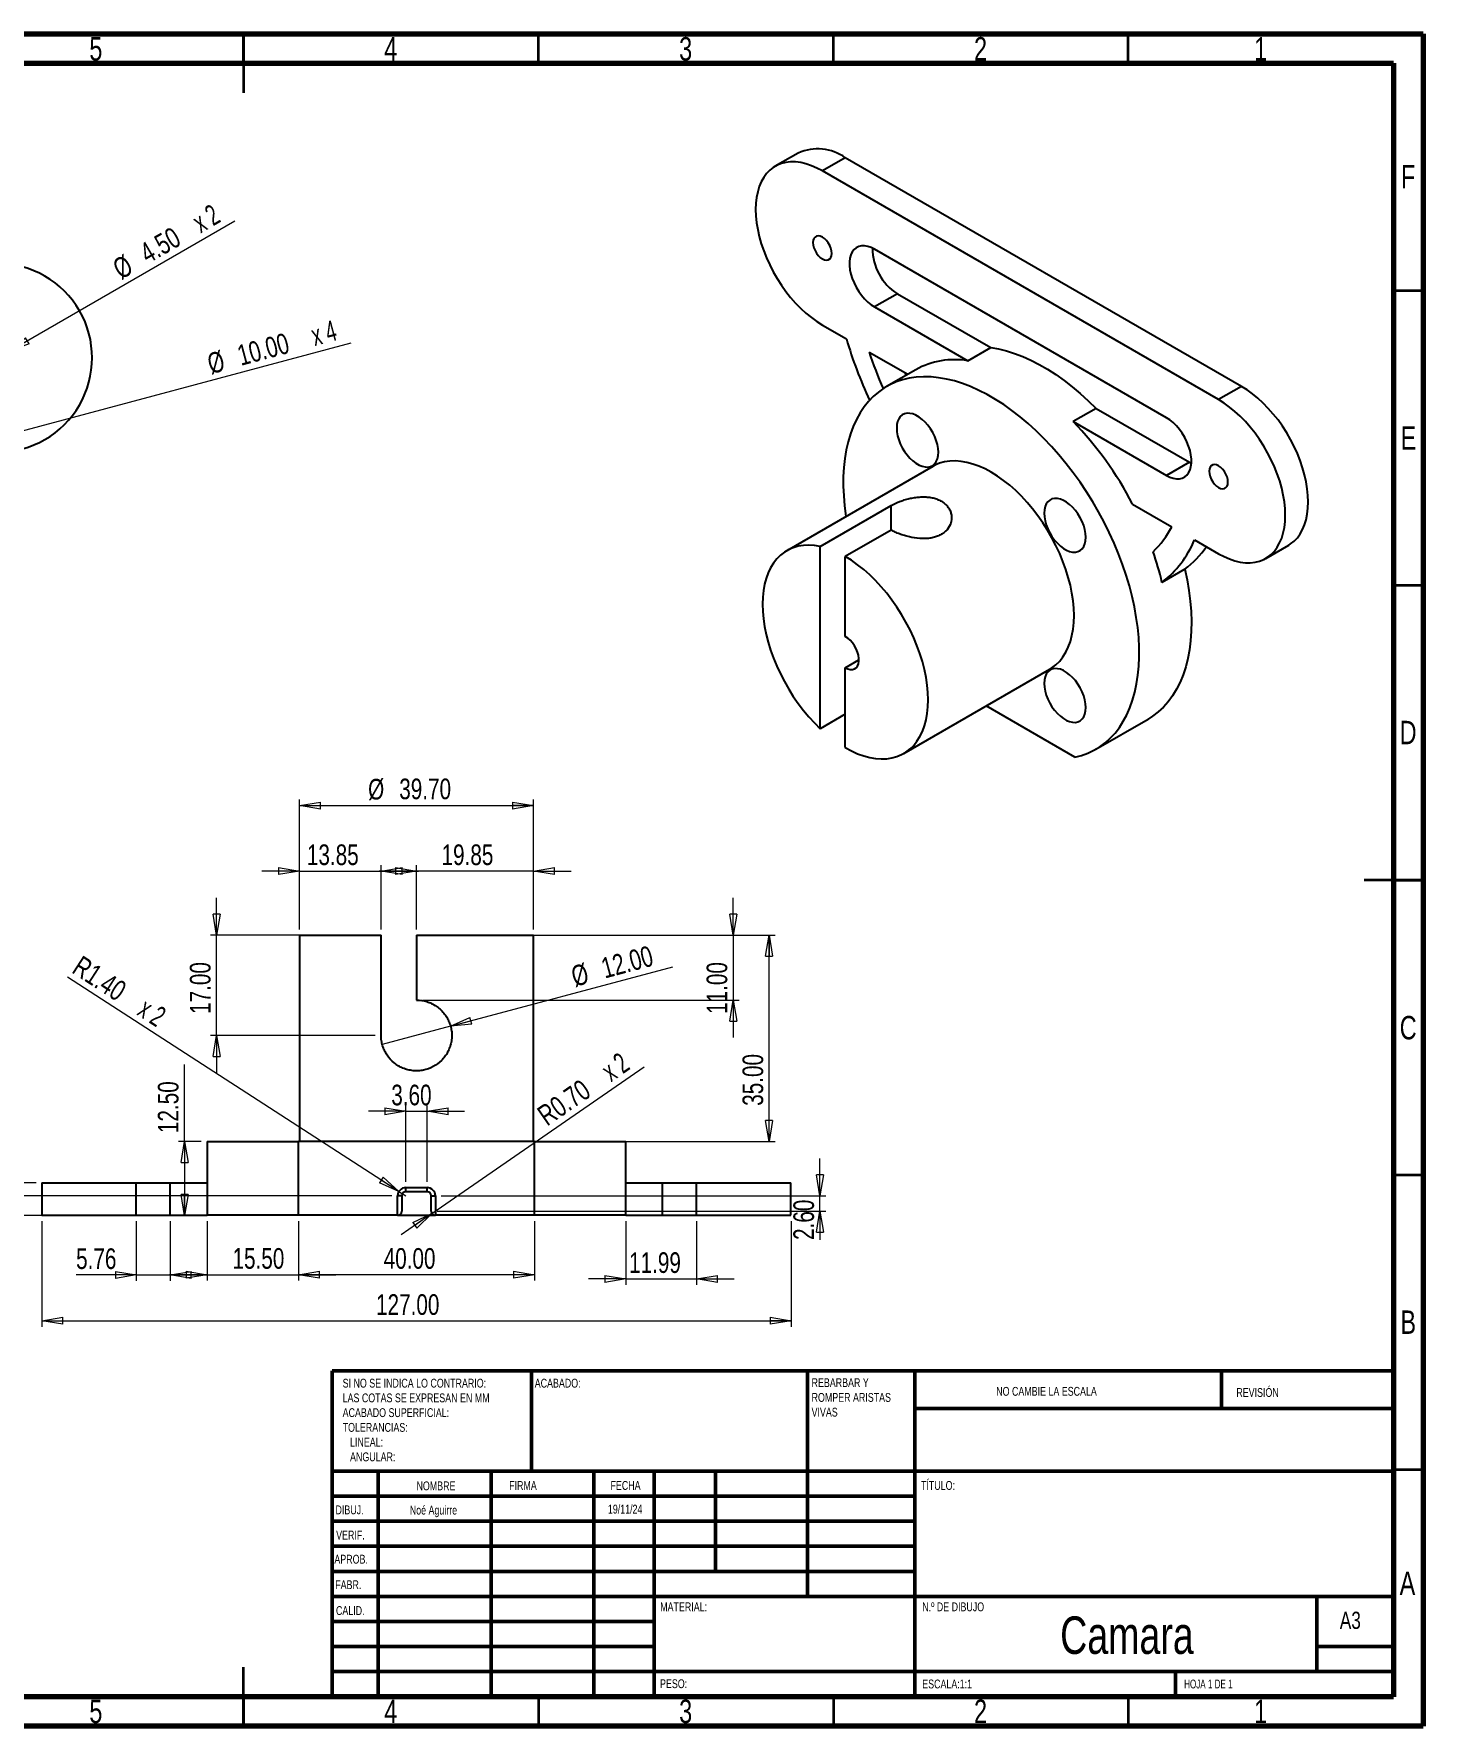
# Model space of a CAD drawing. Header units: millimetres. Extents: x 15 to 415, y 5 to 292.
# Drawn here: x 179.4 to 415, y 5 to 292 of the extents above; entities that cross this region are included whole.
import ezdxf

# ---------------------------------------------------------------- set-up
doc = ezdxf.new("R2010")
doc.units = ezdxf.units.MM
doc.styles.add('SLDTEXTSTYLE0', font='TXT', dxfattribs={"width": 0.75})
doc.styles.add('SLDTEXTSTYLE1', font='TXT', dxfattribs={"width": 0.681818})
doc.styles.add('SLDTEXTSTYLE2', font='TXT', dxfattribs={"width": 0.666667})
doc.dimstyles.new('SLDDIMSTYLE0', dxfattribs={"dimtxt": 3.5, "dimasz": 3.556, "dimexe": 0, "dimexo": 0.0625, "dimgap": 0.875, "dimtad": 1, "dimrnd": 1e-09, "dimzin": 4, "dimdsep": 46, "dimtxsty": 'SLDTEXTSTYLE0', "dimblk1": 'CLOSED', "dimblk2": 'CLOSED', "dimsah": 1, "dimcen": 0.09, "dimadec": 0, "dimazin": 1, "dimtfac": 1, "dimtofl": 0, "dimtmove": 0, "dimatfit": 3, "dimldrblk": 'CLOSED', "dimfxl": 1, "dimfrac": 2, "dimtolj": 1, "dimtzin": 12, "dimarcsym": 0})
doc.dimstyles.new('SLDDIMSTYLE1', dxfattribs={"dimtxt": 3.5, "dimasz": 3.556, "dimexe": 0, "dimexo": 0.0625, "dimgap": 0.875, "dimtad": 1, "dimrnd": 1e-09, "dimzin": 4, "dimdsep": 46, "dimtxsty": 'SLDTEXTSTYLE0', "dimblk1": 'CLOSED', "dimblk2": 'CLOSED', "dimsah": 1, "dimcen": 0, "dimadec": 0, "dimazin": 1, "dimtfac": 1, "dimtofl": 0, "dimtmove": 0, "dimatfit": 3, "dimldrblk": 'CLOSED', "dimfxl": 1, "dimfrac": 2, "dimtolj": 1, "dimtzin": 12, "dimarcsym": 0})
doc.dimstyles.new('SLDDIMSTYLE2', dxfattribs={"dimtxt": 3.5, "dimasz": 3.556, "dimexe": 0, "dimexo": 0.0625, "dimgap": 0.875, "dimtad": 1, "dimrnd": 1e-09, "dimzin": 4, "dimdsep": 46, "dimtxsty": 'SLDTEXTSTYLE0', "dimblk1": 'NONE', "dimblk2": 'CLOSED', "dimsah": 1, "dimcen": 0, "dimadec": 0, "dimazin": 1, "dimtfac": 1, "dimtmove": 0, "dimatfit": 3, "dimldrblk": 'NONE', "dimfxl": 1, "dimfrac": 2, "dimtolj": 1, "dimtzin": 12, "dimarcsym": 0})
doc.dimstyles.new('SLDDIMSTYLE3', dxfattribs={"dimtxt": 3.5, "dimasz": 3.556, "dimexe": 0, "dimexo": 0.0625, "dimgap": 0.875, "dimtad": 1, "dimrnd": 1e-09, "dimzin": 4, "dimdsep": 46, "dimtxsty": 'SLDTEXTSTYLE0', "dimblk1": 'NONE', "dimblk2": 'CLOSED', "dimsah": 1, "dimcen": 0, "dimadec": 0, "dimazin": 1, "dimtfac": 1, "dimtmove": 0, "dimatfit": 3, "dimldrblk": 'NONE', "dimfxl": 1, "dimfrac": 2, "dimtolj": 1, "dimtzin": 12, "dimarcsym": 0})
doc.dimstyles.new('SLDDIMSTYLE5', dxfattribs={"dimtxt": 3.5, "dimasz": 3.556, "dimexe": 0, "dimexo": 0.0625, "dimgap": 0.875, "dimtad": 1, "dimrnd": 1e-09, "dimzin": 12, "dimdsep": 46, "dimtxsty": 'SLDTEXTSTYLE0', "dimblk1": 'CLOSED', "dimblk2": 'CLOSED', "dimsah": 1, "dimcen": 0.09, "dimadec": 0, "dimazin": 3, "dimtfac": 1, "dimtmove": 0, "dimatfit": 0, "dimldrblk": 'CLOSED', "dimfxl": 1, "dimfrac": 2, "dimtolj": 1, "dimtzin": 12, "dimarcsym": 0})
doc.dimstyles.new('SLDDIMSTYLE6', dxfattribs={"dimtxt": 3.5, "dimasz": 3.556, "dimexe": 0, "dimexo": 0.0625, "dimgap": 0.875, "dimtad": 1, "dimrnd": 1e-09, "dimzin": 4, "dimdsep": 46, "dimtxsty": 'SLDTEXTSTYLE0', "dimblk1": 'CLOSED', "dimblk2": 'CLOSED', "dimsah": 1, "dimcen": 0.09, "dimadec": 0, "dimazin": 1, "dimtfac": 1, "dimtmove": 0, "dimatfit": 0, "dimldrblk": 'CLOSED', "dimfxl": 1, "dimfrac": 2, "dimtolj": 1, "dimtzin": 12, "dimarcsym": 0})
doc.dimstyles.new('SLDDIMSTYLE7', dxfattribs={"dimtxt": 3.5, "dimasz": 3.556, "dimexe": 0, "dimexo": 0.0625, "dimgap": 0.875, "dimtad": 1, "dimrnd": 1e-09, "dimzin": 0, "dimdsep": 46, "dimtxsty": 'SLDTEXTSTYLE0', "dimblk1": 'CLOSED', "dimblk2": 'CLOSED', "dimsah": 1, "dimcen": 0, "dimadec": 0, "dimazin": 0, "dimtfac": 1, "dimtofl": 0, "dimtmove": 1, "dimatfit": 3, "dimldrblk": 'CLOSED', "dimfxl": 1, "dimfrac": 2, "dimtolj": 1, "dimtzin": 12, "dimarcsym": 0})

# ---------------------------------------------------------------- blocks, each defined once
blk = doc.blocks.new('_Closed')
at = {"color": 0, "linetype": 'ByBlock', "lineweight": -2}
for p, q in [((-1, 0.166667), (0, 0)), ((-1, 0.166667), (-1, -0.166667)), ((0, 0), (-1, -0.166667)), ((0, 0), (-1, 0))]:
    blk.add_line(p, q, dxfattribs=at)
blk = doc.blocks.new('_D_2')
at = {"color": 7, "linetype": 'Continuous', "lineweight": 0}
for q in [(213.54, 260.27), (171.38, 235.92)]:
    blk.add_line((175.27, 238.17), q, dxfattribs=at)
at = {"color": 7, "linetype": 'Continuous', "lineweight": 18, "xscale": 3.556, "yscale": 3.556, "rotation": 210}
blk.add_blockref('_Closed', (175.27, 238.17, -16.25), dxfattribs=at)
at = {"color": 7, "linetype": 'Continuous', "lineweight": 18, "char_height": 3.5, "attachment_point": 1, "rotation": 30}
for s, insert, style in [('x 2', (205.98, 261.17), 'SLDTEXTSTYLE2'), ('4.50', (197.01, 255.98), 'SLDTEXTSTYLE0'), ('%%c', (192.46, 253.3), 'SLDTEXTSTYLE0')]:
    blk.add_mtext(s, dxfattribs=dict(at, insert=insert, style=style))
blk = doc.blocks.new('_None')
blk = doc.blocks.new('_D_5')
at = {"color": 7, "linetype": 'Continuous', "lineweight": 0}
for q in [(233.23, 239.59), (138.67, 214.25)]:
    blk.add_line((148.33, 216.84), q, dxfattribs=at)
at = {"color": 7, "linetype": 'Continuous', "lineweight": 18, "xscale": 3.556, "yscale": 3.556, "rotation": 195}
blk.add_blockref('_Closed', (148.33, 216.84, -16.25), dxfattribs=at)
at = {"color": 7, "linetype": 'Continuous', "lineweight": 18, "char_height": 3.5, "attachment_point": 1, "rotation": 15}
for s, insert, style in [('10.00', (213.64, 239.07), 'SLDTEXTSTYLE0'), ('x 4', (226.15, 242.42), 'SLDTEXTSTYLE2'), ('%%c', (208.56, 237.65), 'SLDTEXTSTYLE0')]:
    blk.add_mtext(s, dxfattribs=dict(at, insert=insert, style=style))
blk = doc.blocks.new('_D_10')
at = {"color": 7, "linetype": 'Continuous', "lineweight": 0}
for q in [(287.76, 133.77), (238.52, 120.58)]:
    blk.add_line((250.11, 123.69), q, dxfattribs=at)
at = {"color": 7, "linetype": 'Continuous', "lineweight": 18, "xscale": 3.556, "yscale": 3.556, "rotation": 195}
blk.add_blockref('_Closed', (250.11, 123.69, 12.92), dxfattribs=at)
at = {"color": 7, "linetype": 'Continuous', "lineweight": 18, "char_height": 3.5, "attachment_point": 1, "rotation": 15, "style": 'SLDTEXTSTYLE0'}
for s, insert in [('12.00', (275.34, 135.16)), ('%%c', (270.26, 133.75))]:
    blk.add_mtext(s, dxfattribs=dict(at, insert=insert))
blk = doc.blocks.new('_D_11')
at = {"color": 7, "linetype": 'Continuous', "lineweight": 0}
for p, q in [((265.17, 139.13), (305.11, 139.13)), ((304.11, 104.13), (304.11, 139.13)), ((268, 104.13), (305.11, 104.13))]:
    blk.add_line(p, q, dxfattribs=at)
at = {"color": 7, "linetype": 'Continuous', "lineweight": 18, "xscale": 3.556, "yscale": 3.556}
for p, rotation in [((304.11, 139.13, 12.92), 90), ((304.11, 104.13, 12.92), 270)]:
    blk.add_blockref('_Closed', p, dxfattribs=dict(at, rotation=rotation))
at = {"color": 7, "linetype": 'Continuous', "lineweight": 18, "insert": (299.6, 110.21), "char_height": 3.5, "attachment_point": 1, "rotation": 90, "style": 'SLDTEXTSTYLE0'}
blk.add_mtext('35.00', dxfattribs=at)
blk = doc.blocks.new('_D_12')
at = {"color": 7, "linetype": 'Continuous', "lineweight": 0}
for p, q in [((180.82, 90.63), (180.82, 72.74)), ((307.82, 90.63), (307.82, 72.74)), ((180.82, 73.74), (307.82, 73.74))]:
    blk.add_line(p, q, dxfattribs=at)
at = {"color": 7, "linetype": 'Continuous', "lineweight": 18, "xscale": 3.556, "yscale": 3.556, "rotation": 180}
blk.add_blockref('_Closed', (180.82, 73.74, 12.92), dxfattribs=at)
at = {"color": 7, "linetype": 'Continuous', "lineweight": 18, "xscale": 3.556, "yscale": 3.556}
blk.add_blockref('_Closed', (307.82, 73.74, 12.92), dxfattribs=at)
at = {"color": 7, "linetype": 'Continuous', "lineweight": 18, "insert": (237.47, 78.25), "char_height": 3.5, "attachment_point": 1, "style": 'SLDTEXTSTYLE0'}
blk.add_mtext('127.00', dxfattribs=at)
blk = doc.blocks.new('_D_13')
at = {"color": 7, "linetype": 'Continuous', "lineweight": 0}
for p, q in [((244.32, 150.02), (237.97, 150.02)), ((244.32, 140.13), (244.32, 151.02)), ((264.17, 150.02), (244.32, 150.02)), ((264.17, 140.13), (264.17, 151.02)), ((264.17, 150.02), (270.52, 150.02))]:
    blk.add_line(p, q, dxfattribs=at)
at = {"color": 7, "linetype": 'Continuous', "lineweight": 18, "xscale": 3.556, "yscale": 3.556}
blk.add_blockref('_Closed', (244.32, 150.02, 12.92), dxfattribs=at)
at = {"color": 7, "linetype": 'Continuous', "lineweight": 18, "xscale": 3.556, "yscale": 3.556, "rotation": 180}
blk.add_blockref('_Closed', (264.17, 150.02, 12.92), dxfattribs=at)
at = {"color": 7, "linetype": 'Continuous', "lineweight": 18, "insert": (248.57, 154.53), "char_height": 3.5, "attachment_point": 1, "style": 'SLDTEXTSTYLE0'}
blk.add_mtext('19.85', dxfattribs=at)
blk = doc.blocks.new('_D_14')
at = {"color": 7, "linetype": 'Continuous', "lineweight": 0}
for p, q in [((224.47, 150.02), (218.12, 150.02)), ((224.47, 140.13), (224.47, 151.02)), ((224.47, 150.02), (238.32, 150.02)), ((238.32, 140.13), (238.32, 151.02)), ((238.32, 150.02), (244.67, 150.02))]:
    blk.add_line(p, q, dxfattribs=at)
at = {"color": 7, "linetype": 'Continuous', "lineweight": 18, "xscale": 3.556, "yscale": 3.556}
blk.add_blockref('_Closed', (224.47, 150.02, 12.92), dxfattribs=at)
at = {"color": 7, "linetype": 'Continuous', "lineweight": 18, "xscale": 3.556, "yscale": 3.556, "rotation": 180}
blk.add_blockref('_Closed', (238.32, 150.02, 12.92), dxfattribs=at)
at = {"color": 7, "linetype": 'Continuous', "lineweight": 18, "insert": (225.74, 154.53), "char_height": 3.5, "attachment_point": 1, "style": 'SLDTEXTSTYLE0'}
blk.add_mtext('13.85', dxfattribs=at)
blk = doc.blocks.new('_D_15')
at = {"color": 7, "linetype": 'Continuous', "lineweight": 0}
for p, q in [((224.47, 140.13), (224.47, 162.13)), ((224.47, 161.13), (264.17, 161.13)), ((264.17, 140.13), (264.17, 162.13))]:
    blk.add_line(p, q, dxfattribs=at)
at = {"color": 7, "linetype": 'Continuous', "lineweight": 18, "xscale": 3.556, "yscale": 3.556, "rotation": 180}
blk.add_blockref('_Closed', (224.47, 161.13, 12.92), dxfattribs=at)
at = {"color": 7, "linetype": 'Continuous', "lineweight": 18, "xscale": 3.556, "yscale": 3.556}
blk.add_blockref('_Closed', (264.17, 161.13, 12.92), dxfattribs=at)
at = {"color": 7, "linetype": 'Continuous', "lineweight": 18, "char_height": 3.5, "attachment_point": 1, "style": 'SLDTEXTSTYLE0'}
for s, insert in [('%%c', (236.12, 165.65)), ('39.70', (241.4, 165.7))]:
    blk.add_mtext(s, dxfattribs=dict(at, insert=insert))
blk = doc.blocks.new('_D_16')
at = {"color": 7, "linetype": 'Continuous', "lineweight": 0}
for p, q in [((210.42, 139.13), (210.42, 145.48)), ((237.32, 139.13), (209.42, 139.13)), ((210.42, 122.13), (210.42, 139.13)), ((237.32, 122.13), (209.42, 122.13)), ((210.42, 122.13), (210.42, 115.78))]:
    blk.add_line(p, q, dxfattribs=at)
at = {"color": 7, "linetype": 'Continuous', "lineweight": 18, "xscale": 3.556, "yscale": 3.556}
for p, rotation in [((210.42, 139.13, 12.92), 270), ((210.42, 122.13, 12.92), 90)]:
    blk.add_blockref('_Closed', p, dxfattribs=dict(at, rotation=rotation))
at = {"color": 7, "linetype": 'Continuous', "lineweight": 18, "insert": (205.9, 125.79), "char_height": 3.5, "attachment_point": 1, "rotation": 90, "style": 'SLDTEXTSTYLE0'}
blk.add_mtext('17.00', dxfattribs=at)
blk = doc.blocks.new('_D_17')
at = {"color": 7, "linetype": 'Continuous', "lineweight": 0}
for p, q in [((298.03, 139.13), (298.03, 145.48)), ((245.32, 139.13), (299.03, 139.13)), ((298.03, 139.13), (298.03, 128.13)), ((245.32, 128.13), (299.03, 128.13)), ((298.03, 128.13), (298.03, 121.78))]:
    blk.add_line(p, q, dxfattribs=at)
at = {"color": 7, "linetype": 'Continuous', "lineweight": 18, "xscale": 3.556, "yscale": 3.556}
for p, rotation in [((298.03, 139.13, 12.92), 270), ((298.03, 128.13, 12.92), 90)]:
    blk.add_blockref('_Closed', p, dxfattribs=dict(at, rotation=rotation))
at = {"color": 7, "linetype": 'Continuous', "lineweight": 18, "insert": (293.51, 125.79), "char_height": 3.5, "attachment_point": 1, "rotation": 90, "style": 'SLDTEXTSTYLE0'}
blk.add_mtext('11.00', dxfattribs=at)
blk = doc.blocks.new('_D_18')
at = {"color": 7, "linetype": 'Continuous', "lineweight": 0}
for p, q in [((196.82, 90.63), (196.82, 80.52)), ((202.58, 90.63), (202.58, 80.52)), ((196.82, 81.52), (186.61, 81.52)), ((196.82, 81.52), (202.58, 81.52)), ((202.58, 81.52), (208.93, 81.52))]:
    blk.add_line(p, q, dxfattribs=at)
at = {"color": 7, "linetype": 'Continuous', "lineweight": 18, "xscale": 3.556, "yscale": 3.556}
blk.add_blockref('_Closed', (196.82, 81.52, 12.92), dxfattribs=at)
at = {"color": 7, "linetype": 'Continuous', "lineweight": 18, "xscale": 3.556, "yscale": 3.556, "rotation": 180}
blk.add_blockref('_Closed', (202.58, 81.52, 12.92), dxfattribs=at)
at = {"color": 7, "linetype": 'Continuous', "lineweight": 18, "insert": (186.61, 86.03), "char_height": 3.5, "attachment_point": 1, "style": 'SLDTEXTSTYLE0'}
blk.add_mtext('5.76', dxfattribs=at)
blk = doc.blocks.new('_D_19')
at = {"color": 7, "linetype": 'Continuous', "lineweight": 0}
for p, q in [((279.82, 90.63), (279.82, 79.85)), ((291.81, 90.63), (291.81, 79.85)), ((279.82, 80.85), (273.47, 80.85)), ((279.82, 80.85), (291.81, 80.85)), ((291.81, 80.85), (298.16, 80.85))]:
    blk.add_line(p, q, dxfattribs=at)
at = {"color": 7, "linetype": 'Continuous', "lineweight": 18, "xscale": 3.556, "yscale": 3.556}
for p, rotation in [((279.82, 80.85, 12.92), 360), ((291.81, 80.85, 12.92), 180)]:
    blk.add_blockref('_Closed', p, dxfattribs=dict(at, rotation=rotation))
at = {"color": 7, "linetype": 'Continuous', "lineweight": 18, "insert": (280.37, 85.36), "char_height": 3.5, "attachment_point": 1, "style": 'SLDTEXTSTYLE0'}
blk.add_mtext('11.99', dxfattribs=at)
blk = doc.blocks.new('_D_20')
at = {"color": 7, "linetype": 'Continuous', "lineweight": 0}
for p, q in [((204.99, 104.13), (204.99, 117.22)), ((207.82, 104.13), (203.99, 104.13)), ((204.99, 104.13), (204.99, 91.63))]:
    blk.add_line(p, q, dxfattribs=at)
at = {"color": 7, "linetype": 'Continuous', "lineweight": 18, "xscale": 3.556, "yscale": 3.556}
for p, rotation in [((204.99, 104.13, 12.92), 90), ((204.99, 91.63, 12.92), 270)]:
    blk.add_blockref('_Closed', p, dxfattribs=dict(at, rotation=rotation))
at = {"color": 7, "linetype": 'Continuous', "lineweight": 18, "insert": (200.47, 105.58), "char_height": 3.5, "attachment_point": 1, "rotation": 90, "style": 'SLDTEXTSTYLE0'}
blk.add_mtext('12.50', dxfattribs=at)
blk = doc.blocks.new('_D_21')
at = {"color": 7, "linetype": 'Continuous', "lineweight": 0}
for p, q in [((208.82, 90.63), (208.82, 80.56)), ((224.32, 90.63), (224.32, 80.56)), ((208.82, 81.56), (202.47, 81.56)), ((208.82, 81.56), (224.32, 81.56)), ((224.32, 81.56), (230.67, 81.56))]:
    blk.add_line(p, q, dxfattribs=at)
at = {"color": 7, "linetype": 'Continuous', "lineweight": 18, "xscale": 3.556, "yscale": 3.556}
blk.add_blockref('_Closed', (208.82, 81.56, 12.92), dxfattribs=at)
at = {"color": 7, "linetype": 'Continuous', "lineweight": 18, "xscale": 3.556, "yscale": 3.556, "rotation": 180}
blk.add_blockref('_Closed', (224.32, 81.56, 12.92), dxfattribs=at)
at = {"color": 7, "linetype": 'Continuous', "lineweight": 18, "insert": (213.13, 86.07), "char_height": 3.5, "attachment_point": 1, "style": 'SLDTEXTSTYLE0'}
blk.add_mtext('15.50', dxfattribs=at)
blk = doc.blocks.new('_D_22')
at = {"color": 7, "linetype": 'Continuous', "lineweight": 0}
for p, q in [((224.32, 90.63), (224.32, 80.56)), ((264.32, 90.63), (264.32, 80.56)), ((264.32, 81.56), (224.32, 81.56))]:
    blk.add_line(p, q, dxfattribs=at)
at = {"color": 7, "linetype": 'Continuous', "lineweight": 18, "xscale": 3.556, "yscale": 3.556, "rotation": 180}
blk.add_blockref('_Closed', (224.32, 81.56, 12.92), dxfattribs=at)
at = {"color": 7, "linetype": 'Continuous', "lineweight": 18, "xscale": 3.556, "yscale": 3.556}
blk.add_blockref('_Closed', (264.32, 81.56, 12.92), dxfattribs=at)
at = {"color": 7, "linetype": 'Continuous', "lineweight": 18, "insert": (238.76, 86.07), "char_height": 3.5, "attachment_point": 1, "style": 'SLDTEXTSTYLE0'}
blk.add_mtext('40.00', dxfattribs=at)
blk = doc.blocks.new('_D_23')
at = {"color": 7, "linetype": 'Continuous', "lineweight": 0}
for p, q in [((158.82, 97.13), (158.82, 103.48)), ((179.82, 97.13), (157.82, 97.13)), ((158.82, 97.13), (158.82, 91.63)), ((179.82, 91.63), (157.82, 91.63)), ((158.82, 91.63), (158.82, 85.28))]:
    blk.add_line(p, q, dxfattribs=at)
at = {"color": 7, "linetype": 'Continuous', "lineweight": 18, "xscale": 3.556, "yscale": 3.556}
for p, rotation in [((158.82, 97.13, 12.92), 270), ((158.82, 91.63, 12.92), 90)]:
    blk.add_blockref('_Closed', p, dxfattribs=dict(at, rotation=rotation))
at = {"color": 7, "linetype": 'Continuous', "lineweight": 18, "insert": (154.31, 89.79), "char_height": 3.5, "attachment_point": 1, "rotation": 90, "style": 'SLDTEXTSTYLE0'}
blk.add_mtext('5.50', dxfattribs=at)
blk = doc.blocks.new('_D_24')
at = {"color": 7, "linetype": 'Continuous', "lineweight": 0}
for q in [(185.15, 132.04), (242.52, 94.93)]:
    blk.add_line((241.34, 95.69), q, dxfattribs=at)
at = {"color": 7, "linetype": 'Continuous', "lineweight": 18, "xscale": 3.556, "yscale": 3.556, "rotation": 327.1041149542}
blk.add_blockref('_Closed', (241.34, 95.69, 12.92), dxfattribs=at)
at = {"color": 7, "linetype": 'Continuous', "lineweight": 18, "char_height": 3.5, "attachment_point": 1, "rotation": 327.1041}
for s, insert, style in [('R1.40', (187.6, 135.83), 'SLDTEXTSTYLE0'), ('x 2', (198.68, 128.66), 'SLDTEXTSTYLE2')]:
    blk.add_mtext(s, dxfattribs=dict(at, insert=insert, style=style))
blk = doc.blocks.new('_D_25')
at = {"color": 7, "linetype": 'Continuous', "lineweight": 0}
for p, q in [((242.52, 109.27), (236.17, 109.27)), ((242.52, 97.33), (242.52, 110.27)), ((242.52, 109.27), (246.12, 109.27)), ((246.12, 97.33), (246.12, 110.27)), ((246.12, 109.27), (252.47, 109.27))]:
    blk.add_line(p, q, dxfattribs=at)
at = {"color": 7, "linetype": 'Continuous', "lineweight": 18, "xscale": 3.556, "yscale": 3.556}
blk.add_blockref('_Closed', (242.52, 109.27, 12.92), dxfattribs=at)
at = {"color": 7, "linetype": 'Continuous', "lineweight": 18, "xscale": 3.556, "yscale": 3.556, "rotation": 180}
blk.add_blockref('_Closed', (246.12, 109.27, 12.92), dxfattribs=at)
at = {"color": 7, "linetype": 'Continuous', "lineweight": 18, "insert": (240.05, 113.79), "char_height": 3.5, "attachment_point": 1, "style": 'SLDTEXTSTYLE0'}
blk.add_mtext('3.60', dxfattribs=at)
blk = doc.blocks.new('_D_26')
at = {"color": 7, "linetype": 'Continuous', "lineweight": 0}
for q in [(282.91, 116.82), (241.72, 88.32)]:
    blk.add_line((246.94, 91.94), q, dxfattribs=at)
at = {"color": 7, "linetype": 'Continuous', "lineweight": 18, "xscale": 3.556, "yscale": 3.556, "rotation": 34.6770621129}
blk.add_blockref('_Closed', (246.94, 91.94, 12.92), dxfattribs=at)
at = {"color": 7, "linetype": 'Continuous', "lineweight": 18, "char_height": 3.5, "attachment_point": 1, "rotation": 34.6895}
for s, insert, style in [('x 2', (275.32, 117.05), 'SLDTEXTSTYLE2'), ('R0.70', (264.47, 109.54), 'SLDTEXTSTYLE0')]:
    blk.add_mtext(s, dxfattribs=dict(at, insert=insert, style=style))
blk = doc.blocks.new('_D_27')
at = {"color": 7, "linetype": 'Continuous', "lineweight": 0}
for p, q in [((174.68, 94.93), (174.68, 101.28)), ((240.12, 94.93), (173.68, 94.93)), ((174.68, 91.63), (174.68, 94.93)), ((195.82, 91.63), (173.68, 91.63)), ((174.68, 91.63), (174.68, 85.28))]:
    blk.add_line(p, q, dxfattribs=at)
at = {"color": 7, "linetype": 'Continuous', "lineweight": 18, "xscale": 3.556, "yscale": 3.556}
for p, rotation in [((174.68, 94.93, 12.92), 270), ((174.68, 91.63, 12.92), 90)]:
    blk.add_blockref('_Closed', p, dxfattribs=dict(at, rotation=rotation))
at = {"color": 7, "linetype": 'Continuous', "lineweight": 18, "insert": (170.17, 89.79), "char_height": 3.5, "attachment_point": 1, "rotation": 90, "style": 'SLDTEXTSTYLE0'}
blk.add_mtext('3.30', dxfattribs=at)
blk = doc.blocks.new('_D_28')
at = {"color": 7, "linetype": 'Continuous', "lineweight": 0}
for p, q in [((312.73, 94.93), (312.73, 101.28)), ((248.52, 94.93), (313.73, 94.93)), ((312.73, 92.33), (312.73, 94.93)), ((247.82, 92.33), (313.73, 92.33)), ((312.73, 92.33), (312.73, 87.46))]:
    blk.add_line(p, q, dxfattribs=at)
at = {"color": 7, "linetype": 'Continuous', "lineweight": 18, "xscale": 3.556, "yscale": 3.556}
for p, rotation in [((312.73, 94.93, 12.92), 270), ((312.73, 92.33, 12.92), 90)]:
    blk.add_blockref('_Closed', p, dxfattribs=dict(at, rotation=rotation))
at = {"color": 7, "linetype": 'Continuous', "lineweight": 18, "insert": (308.22, 87.46), "char_height": 3.5, "attachment_point": 1, "rotation": 90, "style": 'SLDTEXTSTYLE0'}
blk.add_mtext('2.60', dxfattribs=at)

msp = doc.modelspace()

# ---------------------------------------------------------------- linework, layer by layer
at = {"color": 7, "linetype": 'Continuous', "lineweight": 70}
for p, q in [((15, 292), (415, 292)), ((415, 292), (415, 5)), ((20, 287), (410, 287)), ((410, 287), (410, 10)), ((410, 10), (20, 10)), ((415, 5), (15, 5))]:
    msp.add_line(p, q, dxfattribs=at)
at = {"color": 7, "linetype": 'Continuous', "lineweight": 35}
for p, q in [((215, 292), (215, 282)), ((215, 287), (215, 292)), ((265, 287), (265, 292)), ((315, 287), (315, 292)), ((365, 287), (365, 292)), ((410, 248.5), (415, 248.5)), ((410, 198.5), (415, 198.5)), ((415, 148.5), (405, 148.5)), ((410, 148.5), (415, 148.5)), ((410, 98.5), (415, 98.5)), ((410, 48.5), (415, 48.5)), ((215, 5), (215, 15)), ((215, 10), (215, 5)), ((265, 10), (265, 5)), ((315, 10), (315, 5)), ((365, 10), (365, 5))]:
    msp.add_line(p, q, dxfattribs=at)
at = {"color": 7, "linetype": 'Continuous', "lineweight": 25}
for p, q in [((309.028, 271.784), (305.138, 269.539)), ((317.027, 270.992), (313.138, 268.746)), ((384.202, 232.212), (317.027, 270.992)), ((380.313, 229.967), (313.138, 268.746)), ((371.474, 226.904), (321.977, 255.478)), ((325.866, 247.925), (321.977, 245.68)), ((325.866, 247.925), (341.684, 238.793)), ((321.977, 245.68), (337.795, 236.548)), ((313.138, 242.617), (317.211, 240.266)), ((337.795, 236.548), (341.684, 238.793)), ((321.062, 238.042), (327.614, 234.26)), ((328.977, 235.047), (324.027, 232.189)), ((384.202, 232.212), (380.313, 229.967)), ((359.545, 228.483), (355.655, 226.238)), ((359.545, 228.483), (375.363, 219.351)), ((355.655, 226.238), (371.474, 217.106)), ((331.851, 218.636), (307.103, 204.348)), ((375.363, 219.351), (371.474, 217.106)), ((375.363, 219.351), (375.703, 219.17)), ((312.784, 205.057), (324.805, 211.996)), ((324.805, 207.856), (324.805, 211.996)), ((365.739, 212.251), (372.385, 208.414)), ((324.805, 207.856), (317.027, 203.366)), ((312.784, 174.156), (312.784, 205.057)), ((376.236, 206.191), (380.309, 203.84)), ((388.312, 203.046), (392.201, 205.291)), ((317.027, 189.811), (317.027, 203.366)), ((374.606, 201.224), (370.717, 198.979)), ((317.027, 184.504), (319.325, 185.83)), ((317.027, 170.949), (317.027, 184.504)), ((326.951, 169.966), (351.7, 184.253)), ((355.918, 169.331), (340.884, 178.01)), ((317.027, 176.606), (312.784, 174.156)), ((359.524, 170.7), (368.363, 175.802)), ((224.469, 139.133), (224.469, 104.133)), ((224.469, 139.133), (238.319, 139.133)), ((238.319, 122.133), (238.319, 139.133)), ((244.319, 139.133), (244.319, 128.133)), ((244.319, 139.133), (264.169, 139.133)), ((264.169, 104.133), (264.169, 139.133)), ((208.819, 104.133), (208.819, 91.633)), ((208.819, 104.133), (224.319, 104.133)), ((224.319, 91.633), (224.319, 104.133)), ((264.319, 104.133), (224.319, 104.133)), ((264.319, 91.633), (264.319, 104.133)), ((264.319, 104.133), (279.819, 104.133)), ((279.819, 91.633), (279.819, 104.133)), ((180.819, 97.133), (180.819, 91.633)), ((180.819, 97.133), (196.819, 97.133)), ((196.819, 91.633), (196.819, 97.133)), ((196.819, 97.133), (202.579, 97.133)), ((202.579, 91.633), (202.579, 97.133)), ((202.579, 97.133), (208.819, 97.133)), ((241.119, 91.633), (241.119, 94.933)), ((241.819, 94.933), (241.119, 94.933)), ((241.819, 94.933), (241.819, 92.333)), ((242.519, 96.333), (246.119, 96.333)), ((242.519, 95.633), (242.519, 96.333)), ((246.119, 95.633), (242.519, 95.633)), ((246.119, 95.633), (246.119, 96.333)), ((246.819, 92.333), (246.819, 94.933)), ((246.819, 94.933), (247.519, 94.933)), ((247.519, 94.933), (247.519, 91.633)), ((279.819, 97.133), (286.053, 97.133)), ((286.053, 91.633), (286.053, 97.133)), ((286.053, 97.133), (291.813, 97.133)), ((291.813, 91.633), (291.813, 97.133)), ((291.813, 97.133), (307.819, 97.133)), ((307.819, 91.633), (307.819, 97.133)), ((180.819, 91.633), (196.819, 91.633)), ((196.819, 91.633), (202.579, 91.633)), ((202.579, 91.633), (208.819, 91.633)), ((224.319, 91.633), (208.819, 91.633)), ((241.119, 91.633), (224.319, 91.633)), ((241.119, 91.633), (247.519, 91.633)), ((264.319, 91.633), (247.519, 91.633)), ((279.819, 91.633), (264.319, 91.633)), ((279.819, 91.633), (286.053, 91.633)), ((286.053, 91.633), (291.813, 91.633)), ((291.813, 91.633), (307.819, 91.633))]:
    msp.add_line(p, q, dxfattribs=at)
at = {"color": 7, "linetype": 'Continuous', "lineweight": 50}
for p, q in [((230, 65.25), (410, 65.25)), ((230, 65.25), (230, 10)), ((263.8, 48.25), (263.8, 65.25)), ((310.6, 65.25), (310.6, 27)), ((328.8, 65.25), (328.8, 10)), ((380.8, 58.875), (380.8, 65.25)), ((410, 58.875), (328.8, 58.875)), ((410, 48.25), (230, 48.25)), ((237.8, 48.25), (237.8, 10)), ((256.991, 48.25), (256.991, 10)), ((274.399, 48.25), (274.399, 10)), ((284.6, 10), (284.6, 48.25)), ((295, 31.25), (295, 48.25)), ((328.8, 44), (230, 44)), ((328.8, 39.75), (230, 39.75)), ((328.8, 35.5), (230, 35.5)), ((328.8, 31.25), (230, 31.25)), ((284.6, 27), (230, 27)), ((284.6, 27), (410, 27)), ((397, 14.25), (397, 27)), ((284.6, 22.75), (230, 22.75)), ((284.6, 18.5), (230, 18.5)), ((410, 18.5), (397, 18.5)), ((230, 14.25), (410, 14.25)), ((373, 10), (373, 14.25))]:
    msp.add_line(p, q, dxfattribs=at)
at = {"color": 7, "linetype": 'Continuous', "lineweight": 25, "flags": 128}
for points in [[(313.138, 268.746), (312.204, 269.241), (311.276, 269.643), (310.36, 269.95), (309.464, 270.159), (308.593, 270.27), (307.753, 270.28), (306.95, 270.191), (306.189, 270.003), (305.475, 269.717), (304.814, 269.335), (304.21, 268.86), (303.666, 268.295), (303.188, 267.644), (302.777, 266.911), (302.437, 266.101), (302.17, 265.22), (301.978, 264.274), (301.863, 263.27), (301.824, 262.213), (301.863, 261.112), (301.978, 259.974), (302.17, 258.806), (302.437, 257.617), (302.777, 256.415), (303.188, 255.208), (303.666, 254.004), (304.21, 252.811), (304.814, 251.639), (305.475, 250.493), (306.189, 249.383), (306.95, 248.317), (307.753, 247.3), (308.593, 246.341), (309.464, 245.446), (310.36, 244.62), (311.276, 243.87), (312.204, 243.201), (313.138, 242.617)], [(314.729, 254.763), (314.689, 255.195), (314.571, 255.651), (314.382, 256.109), (314.13, 256.545), (313.828, 256.939), (313.492, 257.269), (313.138, 257.519), (312.784, 257.677), (312.448, 257.736), (312.146, 257.691), (311.894, 257.545), (311.704, 257.306), (311.587, 256.986), (311.547, 256.6), (311.587, 256.168), (311.704, 255.712), (311.894, 255.254), (312.146, 254.818), (312.448, 254.425), (312.784, 254.095), (313.138, 253.845), (313.492, 253.686), (313.828, 253.628), (314.13, 253.673), (314.382, 253.818), (314.571, 254.057), (314.689, 254.378), (314.729, 254.763)], [(321.977, 255.478), (321.399, 255.766), (320.832, 255.958), (320.286, 256.049), (319.772, 256.038), (319.299, 255.925), (318.876, 255.713), (318.511, 255.405), (318.21, 255.008), (317.979, 254.528), (317.823, 253.974), (317.744, 253.357), (317.744, 252.688), (317.823, 251.98), (317.979, 251.246), (318.21, 250.5), (318.511, 249.755), (318.876, 249.025), (319.299, 248.324), (319.772, 247.666), (320.286, 247.061), (320.832, 246.522), (321.399, 246.059), (321.977, 245.68)], [(341.684, 238.793), (343.01, 238.562), (344.36, 238.231), (345.73, 237.8), (347.114, 237.272), (348.51, 236.647), (349.912, 235.928), (351.317, 235.117), (352.719, 234.217), (354.115, 233.23), (355.499, 232.16), (356.869, 231.01), (358.219, 229.783), (359.545, 228.483)], [(355.918, 169.331), (357.054, 169.625), (358.143, 170.018), (359.181, 170.509), (360.164, 171.097), (361.09, 171.779), (361.955, 172.554), (362.758, 173.42), (363.495, 174.373), (364.164, 175.41), (364.763, 176.529), (365.291, 177.726), (365.745, 178.996), (366.124, 180.337), (366.427, 181.744), (366.653, 183.212), (366.802, 184.737), (366.872, 186.315), (366.864, 187.939), (366.777, 189.606), (366.613, 191.31), (366.37, 193.045), (366.051, 194.807), (365.657, 196.59), (365.187, 198.387), (364.645, 200.194), (364.031, 202.005), (363.348, 203.815), (362.597, 205.616), (361.781, 207.405), (360.903, 209.175), (359.965, 210.921), (358.97, 212.638), (357.921, 214.319), (356.822, 215.961), (355.676, 217.557), (354.487, 219.102), (353.258, 220.593), (351.993, 222.024), (350.696, 223.39), (349.371, 224.688), (348.023, 225.913), (346.655, 227.062), (345.272, 228.131), (343.878, 229.116), (342.477, 230.015), (341.074, 230.825), (339.674, 231.543), (338.279, 232.167), (336.896, 232.696), (335.528, 233.126), (334.18, 233.458), (332.855, 233.689), (331.558, 233.82), (330.293, 233.85), (329.064, 233.779), (327.875, 233.606), (326.729, 233.333), (325.63, 232.961), (324.582, 232.49), (323.587, 231.922), (322.649, 231.259), (321.77, 230.503), (320.955, 229.656), (320.204, 228.721), (319.52, 227.701), (318.906, 226.598), (318.364, 225.418), (317.895, 224.162), (317.5, 222.835), (317.181, 221.442), (316.939, 219.986), (316.774, 218.472), (316.688, 216.905), (316.68, 215.29), (316.75, 213.632), (316.898, 211.935), (317.124, 210.206), (317.134, 210.14)], [(327.333, 234.098), (327.221, 234.353), (327.142, 234.533)], [(380.309, 203.84), (381.244, 203.345), (382.172, 202.942), (383.087, 202.635), (383.983, 202.425), (384.855, 202.315), (385.695, 202.304), (386.498, 202.392), (387.26, 202.58), (387.973, 202.866), (388.635, 203.247), (389.239, 203.722), (389.783, 204.287), (390.262, 204.938), (390.673, 205.671), (391.013, 206.481), (391.28, 207.362), (391.472, 208.308), (391.588, 209.312), (391.627, 210.369), (391.588, 211.47), (391.473, 212.609), (391.281, 213.776), (391.014, 214.965), (390.674, 216.167), (390.264, 217.375), (389.785, 218.579), (389.242, 219.771), (388.637, 220.944), (387.976, 222.09), (387.263, 223.2), (386.502, 224.267), (385.698, 225.283), (384.858, 226.243), (383.987, 227.138), (383.091, 227.964), (382.175, 228.714), (381.247, 229.383), (380.313, 229.967)], [(392.201, 205.291), (392.524, 205.493), (393.129, 205.967), (393.672, 206.532), (394.151, 207.184), (394.562, 207.916), (394.902, 208.726), (395.169, 209.607), (395.361, 210.553), (395.477, 211.558), (395.516, 212.614), (395.477, 213.715), (395.362, 214.854), (395.17, 216.021), (394.903, 217.21), (394.563, 218.413), (394.153, 219.62), (393.674, 220.824), (393.131, 222.017), (392.526, 223.19), (391.865, 224.335), (391.152, 225.445), (390.391, 226.512), (389.587, 227.528), (388.747, 228.488), (387.876, 229.383), (386.98, 230.209), (386.064, 230.959), (385.136, 231.628), (384.202, 232.212)], [(332.811, 221.054), (332.772, 221.685), (332.654, 222.348), (332.461, 223.028), (332.197, 223.709), (331.867, 224.376), (331.48, 225.015), (331.043, 225.61), (330.567, 226.15), (330.062, 226.621), (329.54, 227.014), (329.011, 227.319), (328.489, 227.53), (327.984, 227.641), (327.508, 227.651), (327.071, 227.56), (326.684, 227.368), (326.354, 227.081), (326.09, 226.705), (325.897, 226.249), (325.78, 225.722), (325.74, 225.136), (325.78, 224.505), (325.897, 223.842), (326.09, 223.163), (326.354, 222.482), (326.684, 221.814), (327.071, 221.176), (327.508, 220.58), (327.984, 220.04), (328.489, 219.569), (329.011, 219.176), (329.54, 218.871), (330.062, 218.661), (330.567, 218.549), (331.043, 218.539), (331.48, 218.631), (331.867, 218.822), (332.197, 219.109), (332.461, 219.485), (332.654, 219.941), (332.772, 220.468), (332.811, 221.054)], [(371.474, 217.106), (372.052, 216.818), (372.619, 216.627), (373.164, 216.536), (373.679, 216.546), (374.152, 216.659), (374.575, 216.871), (374.94, 217.179), (375.241, 217.576), (375.472, 218.056), (375.628, 218.61), (375.707, 219.227), (375.707, 219.896), (375.628, 220.604), (375.472, 221.338), (375.241, 222.084), (374.94, 222.829), (374.575, 223.559), (374.152, 224.26), (373.679, 224.918), (373.164, 225.523), (372.619, 226.062), (372.052, 226.525), (371.474, 226.904)], [(355.812, 193.342), (355.772, 194.576), (355.655, 195.848), (355.46, 197.151), (355.188, 198.479), (354.841, 199.823), (354.422, 201.177), (353.931, 202.531), (353.373, 203.88), (352.75, 205.215), (352.065, 206.529), (351.323, 207.815), (350.527, 209.065), (349.682, 210.272), (348.794, 211.43), (347.866, 212.532), (346.904, 213.572), (345.913, 214.544), (344.899, 215.443), (343.868, 216.264), (342.825, 217.002), (341.776, 217.653), (340.727, 218.213), (339.684, 218.679), (338.652, 219.049), (337.638, 219.321), (336.648, 219.493), (335.686, 219.563), (334.758, 219.533), (333.869, 219.401), (333.024, 219.169), (332.229, 218.837), (331.851, 218.636)], [(381.904, 215.984), (381.864, 216.416), (381.746, 216.872), (381.557, 217.33), (381.305, 217.766), (381.003, 218.159), (380.667, 218.489), (380.313, 218.74), (379.959, 218.898), (379.623, 218.956), (379.321, 218.911), (379.069, 218.766), (378.88, 218.527), (378.762, 218.207), (378.722, 217.821), (378.762, 217.389), (378.88, 216.933), (379.069, 216.475), (379.321, 216.039), (379.623, 215.646), (379.959, 215.316), (380.313, 215.065), (380.667, 214.907), (381.003, 214.849), (381.305, 214.893), (381.557, 215.039), (381.746, 215.278), (381.864, 215.598), (381.904, 215.984)], [(357.811, 206.622), (357.772, 207.253), (357.654, 207.916), (357.461, 208.595), (357.197, 209.276), (356.867, 209.944), (356.48, 210.582), (356.043, 211.178), (355.567, 211.718), (355.062, 212.189), (354.54, 212.582), (354.011, 212.887), (353.489, 213.097), (352.984, 213.209), (352.508, 213.219), (352.071, 213.127), (351.684, 212.936), (351.354, 212.649), (351.09, 212.273), (350.897, 211.817), (350.78, 211.29), (350.74, 210.704), (350.78, 210.073), (350.897, 209.41), (351.09, 208.73), (351.354, 208.049), (351.684, 207.382), (352.071, 206.743), (352.508, 206.148), (352.984, 205.608), (353.489, 205.137), (354.011, 204.744), (354.54, 204.439), (355.062, 204.228), (355.567, 204.117), (356.043, 204.107), (356.48, 204.198), (356.867, 204.39), (357.197, 204.677), (357.461, 205.053), (357.654, 205.509), (357.772, 206.036), (357.811, 206.622)], [(312.784, 205.057), (311.802, 205.217), (310.849, 205.278), (309.93, 205.238), (309.05, 205.099), (308.215, 204.86), (307.428, 204.524), (306.694, 204.092), (306.017, 203.566), (305.401, 202.95), (304.849, 202.246), (304.364, 201.459), (303.949, 200.594), (303.607, 199.653), (303.338, 198.644), (303.146, 197.572), (303.03, 196.442), (302.991, 195.26), (303.03, 194.034), (303.146, 192.77), (303.338, 191.475), (303.607, 190.156), (303.949, 188.82), (304.364, 187.476), (304.849, 186.129), (305.401, 184.788), (306.017, 183.461), (306.694, 182.153), (307.428, 180.874), (308.215, 179.629), (309.05, 178.425), (309.93, 177.27), (310.849, 176.17), (311.802, 175.13), (312.784, 174.156)], [(317.027, 170.949), (318.076, 170.389), (319.119, 169.922), (320.15, 169.552), (321.164, 169.281), (322.155, 169.109), (323.117, 169.038), (324.045, 169.069), (324.934, 169.201), (325.778, 169.433), (326.574, 169.764), (327.316, 170.193), (328.001, 170.717), (328.624, 171.332), (329.183, 172.036), (329.673, 172.824), (330.093, 173.693), (330.439, 174.637), (330.711, 175.651), (330.906, 176.729), (331.024, 177.866), (331.063, 179.054), (331.024, 180.288), (330.906, 181.561), (330.711, 182.864), (330.439, 184.192), (330.093, 185.536), (329.673, 186.889), (329.183, 188.244), (328.624, 189.593), (328.001, 190.928), (327.316, 192.242), (326.574, 193.528), (325.778, 194.777), (324.934, 195.985), (324.045, 197.143), (323.117, 198.245), (322.155, 199.285), (321.164, 200.257), (320.15, 201.156), (319.119, 201.977), (318.076, 202.715), (317.027, 203.366)], [(374.606, 201.224), (374.992, 199.387), (375.297, 197.574), (375.52, 195.791), (375.66, 194.044), (375.716, 192.339), (375.688, 190.681), (375.576, 189.076), (375.382, 187.529), (375.104, 186.046), (374.745, 184.631), (374.306, 183.289), (373.787, 182.025), (373.191, 180.842), (372.52, 179.746), (371.776, 178.739), (370.961, 177.824), (370.078, 177.005), (369.131, 176.285), (368.363, 175.802)], [(351.7, 184.253), (352.065, 184.48), (352.75, 185.004), (353.373, 185.619), (353.931, 186.323), (354.422, 187.112), (354.841, 187.98), (355.188, 188.924), (355.46, 189.938), (355.655, 191.016), (355.772, 192.153), (355.812, 193.342)], [(317.027, 184.504), (317.449, 184.305), (317.857, 184.204), (318.237, 184.203), (318.575, 184.302), (318.861, 184.499), (319.084, 184.787), (319.237, 185.155), (319.315, 185.591), (319.315, 186.081), (319.237, 186.608), (319.084, 187.153), (318.861, 187.698), (318.575, 188.225), (318.237, 188.715), (317.857, 189.153), (317.449, 189.522), (317.027, 189.811)], [(357.811, 177.753), (357.772, 178.384), (357.654, 179.047), (357.461, 179.726), (357.197, 180.407), (356.867, 181.075), (356.48, 181.713), (356.043, 182.309), (355.567, 182.849), (355.062, 183.32), (354.54, 183.713), (354.011, 184.018), (353.489, 184.228), (352.984, 184.34), (352.508, 184.35), (352.071, 184.258), (351.684, 184.067), (351.354, 183.78), (351.09, 183.404), (350.897, 182.948), (350.78, 182.421), (350.74, 181.835), (350.78, 181.204), (350.897, 180.541), (351.09, 179.861), (351.354, 179.18), (351.684, 178.513), (352.071, 177.874), (352.508, 177.279), (352.984, 176.739), (353.489, 176.268), (354.011, 175.875), (354.54, 175.57), (355.062, 175.359), (355.567, 175.248), (356.043, 175.238), (356.48, 175.329), (356.867, 175.521), (357.197, 175.808), (357.461, 176.184), (357.654, 176.64), (357.772, 177.167), (357.811, 177.753)]]:
    msp.add_lwpolyline(points, dxfattribs=at)
at = {"color": 7, "linetype": 'Continuous', "lineweight": 25}
for centre, radius, start, end in [((312.345, 264.503), 8.001, 54.19163, 114.49791), ((330.661, 255.57), 9.024, 179.43607, 237.90472), ((173.324, 237.049), 16, 269.98126, 90), ((386.8, 260.672), 72.52, 196.34311, 205.13422), ((382.282, 258.048), 64.406, 198.0965, 204.01645), ((335.527, 223.223), 13.517, 80.33877, 118.98589), ((313.394, 185.141), 58.949, 27.38019, 44.19951), ((358.34, 215.614), 15.783, 313.58138, 332.86132), ((319.986, 187.197), 52.081, 13.07513, 19.03278), ((359.886, 212.986), 17.706, 307.71418, 337.43471), ((364.701, 214.317), 16.418, 307.10695, 325.56412), ((242.519, 94.933), 1.4, 90, 180), ((242.519, 94.933), 0.7, 90, 180), ((246.119, 94.933), 1.4, 0, 90), ((246.119, 94.933), 0.7, 0, 90), ((241.119, 92.333), 0.7, 270, 0), ((247.519, 92.333), 0.7, 180, 270)]:
    msp.add_arc(centre, radius, start, end, dxfattribs=at)
for points in [[(324.805, 211.996), (325.228, 212.24), (325.702, 212.466), (326.487, 212.771), (326.759, 212.866), (327.312, 213.038), (327.594, 213.116), (328.169, 213.251), (328.464, 213.308), (329.049, 213.398), (329.34, 213.431), (329.921, 213.471), (330.214, 213.477), (330.785, 213.46), (331.064, 213.436), (331.605, 213.359), (331.869, 213.305), (332.38, 213.164), (332.623, 213.078), (333.079, 212.876), (333.292, 212.761), (333.691, 212.5), (333.876, 212.354), (334.203, 212.043), (334.348, 211.876), (334.6, 211.521), (334.707, 211.333), (334.877, 210.947), (334.94, 210.749), (335.026, 210.344), (335.048, 210.136), (335.048, 209.517), (334.963, 209.11), (334.621, 208.328), (334.371, 207.972), (333.878, 207.501), (333.694, 207.354), (333.297, 207.094), (333.084, 206.978), (332.627, 206.777), (332.381, 206.69), (331.874, 206.551), (331.611, 206.498), (331.068, 206.422), (330.785, 206.399), (330.214, 206.383), (329.926, 206.39), (329.055, 206.449), (328.458, 206.543), (327.599, 206.742), (327.316, 206.819), (326.76, 206.99), (326.487, 207.085), (325.968, 207.285), (325.719, 207.391), (325.244, 207.615), (325.017, 207.734), (324.805, 207.856)], [(244.319, 128.133), (244.917, 128.133), (245.5, 128.046), (246.35, 127.787), (246.628, 127.679), (247.158, 127.427), (247.412, 127.283), (247.9, 126.956), (248.135, 126.773), (248.568, 126.38), (248.769, 126.169), (249.14, 125.717), (249.311, 125.475), (249.614, 124.97), (249.746, 124.709), (249.971, 124.168), (250.064, 123.889), (250.209, 123.311), (250.26, 123.019), (250.318, 122.433), (250.326, 122.138), (250.297, 121.545), (250.26, 121.247), (250.145, 120.668), (250.066, 120.385), (249.867, 119.83), (249.745, 119.557), (249.468, 119.039), (249.311, 118.793), (248.962, 118.323), (248.769, 118.098), (248.146, 117.476), (247.678, 117.127), (246.633, 116.566), (246.081, 116.368), (245.209, 116.193), (244.911, 116.155), (244.321, 116.126), (244.026, 116.133), (243.438, 116.191), (243.142, 116.243), (242.568, 116.387), (242.289, 116.48), (241.746, 116.705), (241.481, 116.839), (240.975, 117.143), (240.737, 117.311), (240.06, 117.867), (239.658, 118.309), (239.171, 119.037), (239.027, 119.291), (238.773, 119.824), (238.665, 120.102), (238.494, 120.665), (238.429, 120.951), (238.341, 121.535), (238.319, 121.834), (238.319, 122.133)]]:
    msp.add_open_spline(points, degree=3, knots=[0, 0, 0, 0, 0.0625, 0.0625, 0.09375, 0.09375, 0.125, 0.125, 0.15625, 0.15625, 0.1875, 0.1875, 0.21875, 0.21875, 0.25, 0.25, 0.28125, 0.28125, 0.3125, 0.3125, 0.34375, 0.34375, 0.375, 0.375, 0.40625, 0.40625, 0.4375, 0.4375, 0.46875, 0.46875, 0.5, 0.5, 0.5625, 0.5625, 0.625, 0.625, 0.65625, 0.65625, 0.6875, 0.6875, 0.71875, 0.71875, 0.75, 0.75, 0.78125, 0.78125, 0.8125, 0.8125, 0.875, 0.875, 0.90625, 0.90625, 0.9375, 0.9375, 0.96875, 0.96875, 1, 1, 1, 1], dxfattribs=at)

# ---------------------------------------------------------------- texts
at = {"color": 7, "linetype": 'Continuous', "lineweight": 0}
for s, insert, char_height, attachment_point, style in [('5', (189.96, 291.446), 3.969, 2, 'SLDTEXTSTYLE0'), ('4', (239.96, 291.446), 3.969, 2, 'SLDTEXTSTYLE0'), ('3', (289.96, 291.446), 3.969, 2, 'SLDTEXTSTYLE0'), ('2', (339.96, 291.446), 3.969, 2, 'SLDTEXTSTYLE0'), ('1', (387.46, 291.446), 3.969, 2, 'SLDTEXTSTYLE0'), ('F', (412.458, 269.746), 3.969, 2, 'SLDTEXTSTYLE0'), ('E', (412.508, 225.446), 3.969, 2, 'SLDTEXTSTYLE0'), ('D', (412.453, 175.496), 3.969, 2, 'SLDTEXTSTYLE0'), ('C', (412.459, 125.446), 3.969, 2, 'SLDTEXTSTYLE0'), ('B', (412.471, 75.496), 3.969, 2, 'SLDTEXTSTYLE0'), ('SI NO SE INDICA LO CONTRARIO:^JLAS COTAS SE EXPRESAN EN MM^JACABADO SUPERFICIAL:^JTOLERANCIAS:^J   LINEAL:^J   ANGULAR:', (231.803, 63.921), 1.5, 1, 'SLDTEXTSTYLE0'), ('ACABADO:', (264.371, 63.919), 1.5, 1, 'SLDTEXTSTYLE0'), ('REBARBAR Y ^JROMPER ARISTAS ^JVIVAS', (311.309, 64.003), 1.5, 1, 'SLDTEXTSTYLE0'), ('NO CAMBIE LA ESCALA', (342.615, 62.533), 1.5, 1, 'SLDTEXTSTYLE0'), ('REVISIÓN', (383.328, 62.335), 1.5, 1, 'SLDTEXTSTYLE0'), ('NOMBRE', (244.322, 46.501), 1.5, 1, 'SLDTEXTSTYLE0'), ('FIRMA', (260.034, 46.562), 1.5, 1, 'SLDTEXTSTYLE0'), ('FECHA', (277.215, 46.576), 1.5, 1, 'SLDTEXTSTYLE0'), ('TÍTULO:', (329.857, 46.576), 1.5, 1, 'SLDTEXTSTYLE0'), ('DIBUJ.', (230.59, 42.43), 1.5, 1, 'SLDTEXTSTYLE0'), ('Noé Aguirre', (247.198, 42.383), 1.4986, 2, 'SLDTEXTSTYLE0'), ('19/11/24', (279.703, 42.559), 1.4986, 2, 'SLDTEXTSTYLE0'), ('VERIF.', (230.699, 38.154), 1.5, 1, 'SLDTEXTSTYLE0'), ('APROB.', (230.402, 34.064), 1.5, 1, 'SLDTEXTSTYLE0'), ('FABR.', (230.543, 29.734), 1.5, 1, 'SLDTEXTSTYLE0'), ('A', (412.34, 31.196), 3.969, 2, 'SLDTEXTSTYLE0'), ('MATERIAL:', (285.646, 25.986), 1.5, 1, 'SLDTEXTSTYLE0'), ('N.º DE DIBUJO', (330.074, 25.986), 1.5, 1, 'SLDTEXTSTYLE0'), ('CALID.', (230.669, 25.35), 1.5, 1, 'SLDTEXTSTYLE0'), ('Camara', (364.783, 23.607), 6.35, 2, 'SLDTEXTSTYLE0'), ('A3', (400.871, 24.406), 2.9104, 1, 'SLDTEXTSTYLE0'), ('PESO:', (285.618, 12.949), 1.4986, 1, 'SLDTEXTSTYLE0'), ('ESCALA:1:1', (330.074, 12.9), 1.5, 1, 'SLDTEXTSTYLE0'), ('HOJA 1 DE 1', (374.478, 12.9), 1.5, 1, 'SLDTEXTSTYLE1'), ('5', (189.96, 9.496), 3.969, 2, 'SLDTEXTSTYLE0'), ('4', (239.96, 9.496), 3.969, 2, 'SLDTEXTSTYLE0'), ('3', (289.96, 9.496), 3.969, 2, 'SLDTEXTSTYLE0'), ('2', (339.96, 9.496), 3.969, 2, 'SLDTEXTSTYLE0'), ('1', (387.46, 9.496), 3.969, 2, 'SLDTEXTSTYLE0')]:
    msp.add_mtext(s, dxfattribs=dict(at, insert=insert, char_height=char_height, attachment_point=attachment_point, style=style))

# ---------------------------------------------------------------- dimensions: what is measured, and where the dimension line sits
at = {"color": 7, "linetype": 'Continuous', "lineweight": 18}
for p1, p2, text, picture, middle in [((171.375, 235.924), (175.272, 238.174), '<> x 2', '_D_2', (204.224, 254.889)), ((138.672, 214.254), (148.331, 216.843), '<> x 4', '_D_5', (221.523, 236.454))]:
    dim = msp.add_diameter_dim_2p(p1=p1, p2=p2, text=text, dimstyle='SLDDIMSTYLE2', dxfattribs=at)
    dim.commit()
    dim.dimension.update_dxf_attribs({"geometry": picture, "text_midpoint": middle, "dimtype": 163})
dim = msp.add_linear_dim(base=(264.169, 161.133), p1=(224.469, 139.133), p2=(264.169, 139.133), text='%%c<>', dimstyle='SLDDIMSTYLE0', dxfattribs=at)
dim.commit()
dim.dimension.update_dxf_attribs({"geometry": '_D_15', "text_midpoint": (244.581, 161.133), "dimtype": 160})
for base, p1, p2, dimstyle, picture, middle in [((238.319, 150.02), (224.469, 139.133), (238.319, 139.133), 'SLDDIMSTYLE5', '_D_14', (231.558, 150.02)), ((244.319, 150.02), (264.169, 139.133), (244.319, 139.133), 'SLDDIMSTYLE5', '_D_13', (254.39, 150.02)), ((246.119, 109.275), (242.519, 96.333), (246.119, 96.333), 'SLDDIMSTYLE6', '_D_25', (244.581, 109.275)), ((307.819, 73.743), (180.819, 91.633), (307.819, 91.633), 'SLDDIMSTYLE0', '_D_12', (244.581, 73.743)), ((202.579, 81.523), (196.819, 91.633), (202.579, 91.633), 'SLDDIMSTYLE5', '_D_18', (191.136, 81.523)), ((224.319, 81.561), (208.819, 91.633), (224.319, 91.633), 'SLDDIMSTYLE6', '_D_21', (218.945, 81.561)), ((224.319, 81.561), (264.319, 91.633), (224.319, 91.633), 'SLDDIMSTYLE0', '_D_22', (244.581, 81.561)), ((291.813, 80.846), (279.819, 91.633), (291.813, 91.633), 'SLDDIMSTYLE5', '_D_19', (286.187, 80.846))]:
    dim = msp.add_linear_dim(base=base, p1=p1, p2=p2, dimstyle=dimstyle, dxfattribs=at)
    dim.commit()
    dim.dimension.update_dxf_attribs({"geometry": picture, "text_midpoint": middle, "dimtype": 160})
for base, p1, p2, dimstyle, picture, middle in [((210.416, 139.133), (238.319, 122.133), (238.319, 139.133), 'SLDDIMSTYLE6', '_D_16', (210.416, 131.613)), ((298.026, 128.133), (244.319, 139.133), (244.319, 128.133), 'SLDDIMSTYLE6', '_D_17', (298.026, 131.613)), ((304.114, 139.133), (266.996, 104.133), (264.169, 139.133), 'SLDDIMSTYLE0', '_D_11', (304.114, 116.025)), ((204.987, 91.633), (208.819, 104.133), (196.819, 91.633), 'SLDDIMSTYLE0', '_D_20', (204.987, 111.398)), ((158.819, 91.633), (180.819, 97.133), (180.819, 91.633), 'SLDDIMSTYLE6', '_D_23', (158.819, 94.313)), ((174.683, 94.933), (196.819, 91.633), (241.119, 94.933), 'SLDDIMSTYLE6', '_D_27', (174.683, 94.313)), ((312.733, 94.933), (246.819, 92.333), (247.519, 94.933), 'SLDDIMSTYLE6', '_D_28', (312.733, 91.982))]:
    dim = msp.add_linear_dim(base=base, p1=p1, p2=p2, angle=90, dimstyle=dimstyle, dxfattribs=at)
    dim.commit()
    dim.dimension.update_dxf_attribs({"geometry": picture, "text_midpoint": middle, "dimtype": 160})
dim = msp.add_diameter_dim_2p(p1=(238.523, 120.581), p2=(250.114, 123.686), dimstyle='SLDDIMSTYLE3', dxfattribs=at)
dim.commit()
dim.dimension.update_dxf_attribs({"geometry": '_D_10', "text_midpoint": (279.698, 131.613), "dimtype": 163})
for center, mpoint, dimstyle, picture, middle in [((242.519, 94.933), (241.343, 95.694), 'SLDDIMSTYLE1', '_D_24', (193.195, 126.837)), ((247.519, 92.333), (246.943, 91.935), 'SLDDIMSTYLE7', '_D_26', (275.063, 111.398))]:
    dim = msp.add_radius_dim(center=center, mpoint=mpoint, text='<> x 2', dimstyle=dimstyle, dxfattribs=at)
    dim.commit()
    dim.dimension.update_dxf_attribs({"geometry": picture, "text_midpoint": middle, "dimtype": 164})

doc.saveas('drawing.dxf')
